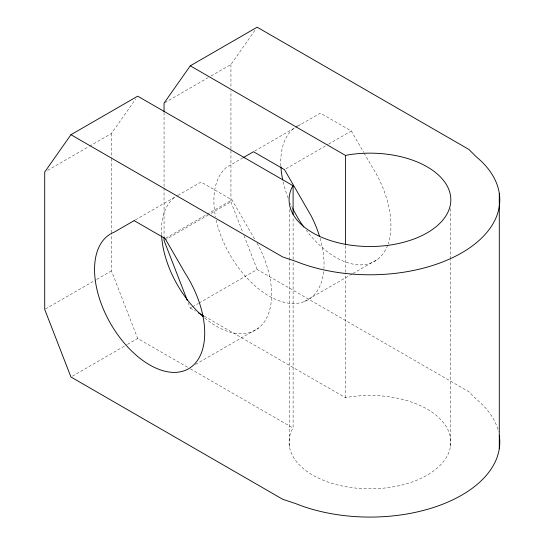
<?xml version="1.0" encoding="UTF-8"?>
<svg xmlns="http://www.w3.org/2000/svg" width="544" height="544" viewBox="0 0 544 544"><rect width="100%" height="100%" fill="white"/><g stroke="black" fill="none" stroke-linecap="round" stroke-linejoin="round"><path stroke-width="0.41" stroke-dasharray="2.72 2.04" d="M187.544 367.207L137.693 338.477L111.466 270.871L111.493 233.607M111.493 232.757L111.486 158.923M289.394 446.196L289.394 260.154M289.394 259.814L289.394 208.474M204.265 316.186L345.562 397.759L349.024 397.032A80.866 46.689 0 0 1 450.514 438.063A80.866 46.689 0 0 1 362.909 488.641A80.866 46.689 0 0 1 291.842 430.046L293.107 428.046L293.107 260.304M293.107 259.454L293.107 217.947M345.562 397.759L345.562 273.224M345.562 272.374L345.562 245.269M450.514 446.196L450.514 259.814M450.514 258.971L450.514 208.474M89.461 146.2L111.466 133.491L135.748 98.94M211.092 75.97L230.942 64.518L255.224 29.961M47.648 170.34L88.726 146.622M164.791 102.707L208.155 77.67M135.361 219.926L177.5 195.595M177.929 195.35L201.022 182.016L232.002 199.906L254.891 239.55M242.944 157.814L226.78 167.151A77.894 44.975 60 0 0 215.526 216.92M254.708 151.021L296.847 126.698M297.582 126.269L320.368 113.118L351.349 131.002L363.637 152.286M165.852 238.095L232.002 199.906M285.933 168.769L327.828 144.582M328.562 144.153L351.349 131.002M45.444 308.985L96.064 279.766M96.791 279.344L111.466 270.871M164.791 240.088L208.155 215.05M211.092 213.35L230.942 201.892L230.942 90.807M72.406 376.169L126.691 344.828M127.425 344.406L137.693 338.477M188.149 302.607L190.284 308.115L191.753 307.265M192.488 306.836L198.37 303.443M199.104 303.022L257.169 269.498L468.908 391.741L476.306 399.14A129.826 74.956 0 0 1 498.481 431.542M195.5 364.419L258.706 327.923M304.375 301.56L352.328 273.877M352.886 273.55L378.053 259.019M190.284 308.115L195.439 311.086M190.475 368.893L293.107 428.046M364.058 153.02L371.26 165.498A77.894 44.975 60 0 1 388.137 243.977M257.013 243.222L258.706 246.16A77.894 44.975 60 0 1 263.398 323.136A77.894 44.975 60 0 1 203.816 317.24M230.942 201.892L242.835 232.553M244.052 235.695L257.169 269.498M111.466 133.491L111.486 158.073M230.942 64.518L230.942 87.414M164.057 112.458L164.057 187.082M164.057 187.932L164.057 236.273M323.653 271.633A77.894 44.975 60 0 1 273.652 298.466A77.894 44.975 60 0 1 216.206 220.177M320.09 238.211A77.894 44.975 60 0 1 323.932 268.389M387.614 245.412A77.894 44.975 60 0 1 306.265 230.336M292.903 208.794A77.894 44.975 60 0 1 290.394 203.442M288.157 198.036A77.894 44.975 60 0 1 283.091 181.56M280.881 165.995A77.894 44.975 60 0 1 294.923 127.588M295.569 127.146A77.894 44.975 60 0 1 300.451 124.617M161.541 234.899A77.894 44.975 60 0 1 174.318 197.438"/><path stroke-width="0.82" d="M293.107 214.554L293.107 185.749L137.693 96.179L70.944 134.715L44.71 172.033L44.71 309.414L70.944 377.012L282.683 499.263L295.487 503.526A129.826 74.956 0 0 0 434.867 507.042A129.826 74.956 0 0 0 499.29 435.594M345.562 244.419L345.562 155.468L190.284 65.817L164.057 103.129L164.057 111.608M499.29 448.664L499.29 193.304M293.107 185.749L291.842 187.748A80.866 46.689 0 0 0 362.909 246.344A80.866 46.689 0 0 0 450.514 195.765A80.866 46.689 0 0 0 349.024 154.741L345.562 155.468M190.284 65.817L257.169 27.2L468.908 149.45L476.306 156.842A129.826 74.956 0 0 1 461.754 252.838A129.826 74.956 0 0 1 295.487 261.236L282.683 256.965L70.944 134.715M243.379 157.563L253.484 151.728L284.464 169.619L311.168 215.873A77.894 44.975 60 0 1 319.627 236.667M198.376 312.786L203.531 315.758M187.231 300.254L164.057 240.509L164.057 237.116M203.191 316.703A77.894 44.975 60 0 1 161.588 235.722M303.77 226.95A77.894 44.975 60 0 1 292.903 208.794M282.737 179.928A77.894 44.975 60 0 1 280.928 166.818M134.137 220.633L114.226 232.132A77.894 44.975 60 0 0 109.562 321.81A77.894 44.975 60 0 0 189.693 368.07A77.894 44.975 60 0 0 185.035 273.013L165.118 238.517L134.137 220.633"/></g></svg>
